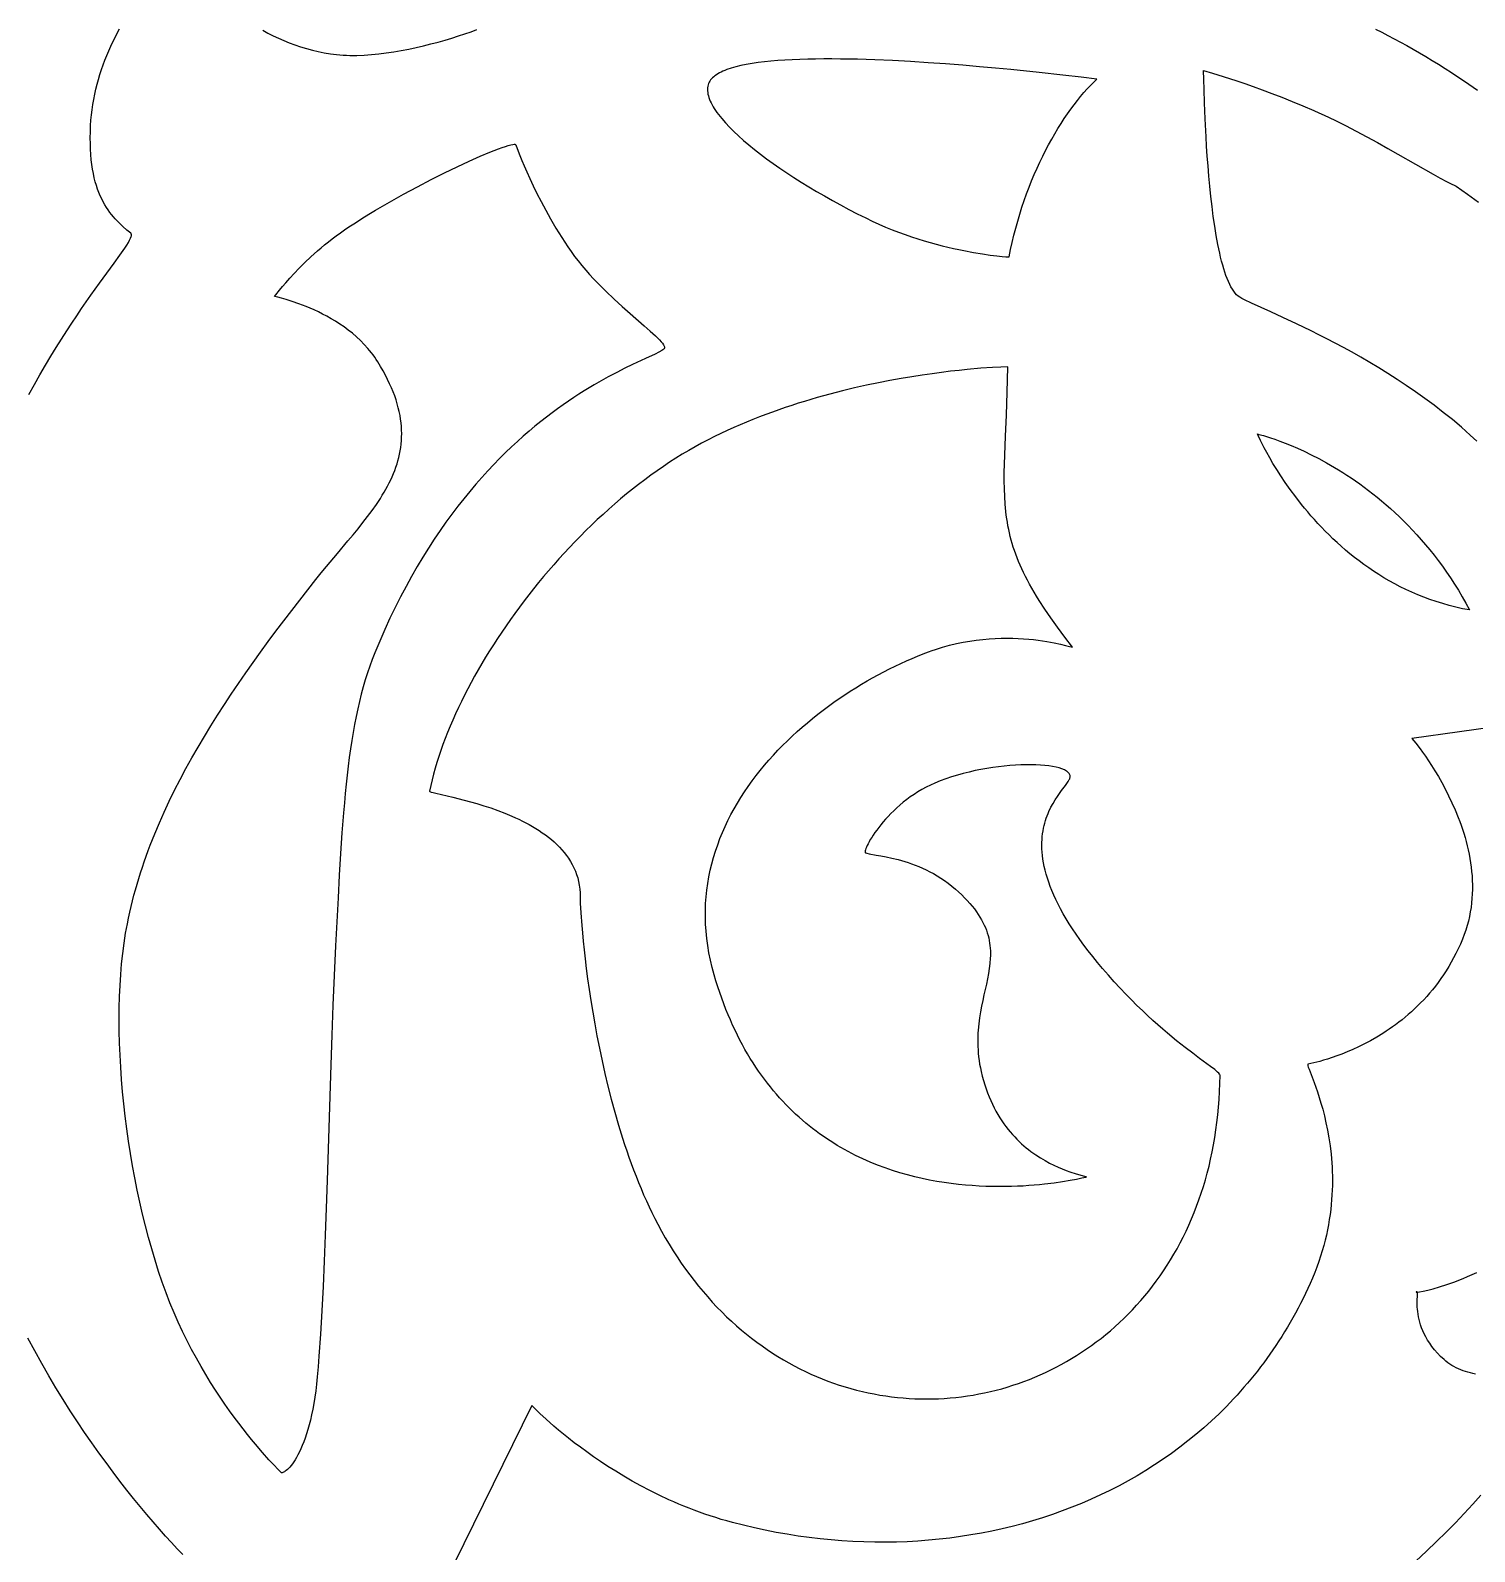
# Model space of a CAD drawing. Extents: x -332 to 348, y -263 to 352.
# Drawn here: x -92.25 to -47.76, y 56.02 to 102.88 of the extents above; entities that cross this region are included whole.
import ezdxf

# ---------------------------------------------------------------- set-up
doc = ezdxf.new("R2010")
doc.units = 0
doc.layers.add('LAYER_1', color=18, linetype='CONTINUOUS')
doc.layers.add('LAYER_2', color=174, linetype='CONTINUOUS')

msp = doc.modelspace()

# ---------------------------------------------------------------- linework, layer by layer
at = {"layer": 'LAYER_1'}
for points in [[(-50.808, 102.916), (-50.618, 102.823), (-50.427, 102.726), (-50.235, 102.627), (-50.042, 102.523), (-49.848, 102.417), (-49.653, 102.307), (-49.458, 102.194), (-49.261, 102.078), (-49.064, 101.959), (-48.867, 101.837), (-48.668, 101.712), (-48.47, 101.584), (-48.27, 101.453), (-48.07, 101.319), (-47.67, 101.044)], [(-47.69, 90.232), (-47.89, 90.415), (-48.027, 90.537), (-48.165, 90.657), (-48.444, 90.891), (-48.725, 91.116), (-49.008, 91.335), (-49.292, 91.545), (-49.577, 91.748), (-49.862, 91.944), (-50.145, 92.132), (-50.428, 92.313), (-50.708, 92.486), (-50.985, 92.653), (-51.259, 92.812), (-51.529, 92.965), (-51.794, 93.111), (-52.054, 93.25), (-52.308, 93.382), (-52.555, 93.508), (-52.794, 93.627), (-53.248, 93.846), (-53.664, 94.04), (-54.037, 94.21), (-54.633, 94.48), (-54.845, 94.581), (-54.927, 94.623), (-54.993, 94.661), (-55.042, 94.695), (-55.089, 94.737), (-55.135, 94.787), (-55.179, 94.844), (-55.222, 94.909), (-55.264, 94.98), (-55.304, 95.059), (-55.343, 95.144), (-55.381, 95.235), (-55.418, 95.332), (-55.453, 95.434), (-55.487, 95.542), (-55.52, 95.655), (-55.552, 95.773), (-55.582, 95.895), (-55.612, 96.021), (-55.667, 96.286), (-55.718, 96.564), (-55.766, 96.853), (-55.809, 97.152), (-55.848, 97.457), (-55.884, 97.767), (-55.916, 98.08), (-55.946, 98.393), (-55.972, 98.705), (-55.995, 99.012), (-56.015, 99.313), (-56.033, 99.605), (-56.061, 100.156), (-56.082, 100.646), (-56.095, 101.058), (-56.103, 101.374), (-56.108, 101.648), (-55.831, 101.566), (-55.509, 101.465), (-55.086, 101.326), (-54.842, 101.243), (-54.579, 101.151), (-54.299, 101.05), (-54.004, 100.94), (-53.696, 100.822), (-53.378, 100.695), (-53.05, 100.56), (-52.716, 100.418), (-52.556, 100.347), (-52.395, 100.273), (-52.068, 100.117), (-51.737, 99.951), (-51.404, 99.779), (-51.074, 99.602), (-50.748, 99.424), (-50.429, 99.246), (-50.12, 99.072), (-49.035, 98.455), (-48.816, 98.333), (-48.623, 98.229), (-48.458, 98.146), (-48.388, 98.113), (-48.325, 98.086), (-47.98, 97.837), (-47.642, 97.592)], [(-46.759, 81.481), (-49.687, 81.071), (-49.57, 80.927), (-49.44, 80.754), (-49.36, 80.645), (-49.273, 80.522), (-49.18, 80.384), (-49.082, 80.234), (-48.98, 80.071), (-48.875, 79.896), (-48.769, 79.71), (-48.663, 79.514), (-48.558, 79.307), (-48.455, 79.091), (-48.356, 78.867), (-48.261, 78.634), (-48.216, 78.515), (-48.173, 78.394), (-48.131, 78.271), (-48.091, 78.147), (-48.054, 78.021), (-48.019, 77.894), (-47.986, 77.766), (-47.956, 77.636), (-47.928, 77.505), (-47.904, 77.372), (-47.882, 77.239), (-47.864, 77.105), (-47.849, 76.969), (-47.838, 76.833), (-47.83, 76.697), (-47.826, 76.559), (-47.826, 76.421), (-47.83, 76.283), (-47.839, 76.144), (-47.851, 76.004), (-47.869, 75.865), (-47.891, 75.725), (-47.918, 75.585), (-47.951, 75.445), (-47.988, 75.306), (-48.031, 75.166), (-48.079, 75.026), (-48.133, 74.887), (-48.197, 74.737), (-48.263, 74.591), (-48.332, 74.449), (-48.404, 74.31), (-48.478, 74.175), (-48.554, 74.044), (-48.633, 73.916), (-48.714, 73.792), (-48.796, 73.671), (-48.881, 73.554), (-48.967, 73.441), (-49.055, 73.33), (-49.144, 73.223), (-49.235, 73.12), (-49.327, 73.019), (-49.42, 72.922), (-49.514, 72.828), (-49.609, 72.737), (-49.704, 72.649), (-49.801, 72.564), (-49.898, 72.481), (-49.995, 72.402), (-50.093, 72.326), (-50.191, 72.252), (-50.289, 72.181), (-50.386, 72.113), (-50.484, 72.048), (-50.581, 71.985), (-50.775, 71.866), (-50.966, 71.758), (-51.153, 71.658), (-51.336, 71.568), (-51.513, 71.487), (-51.685, 71.413), (-51.848, 71.348), (-52.004, 71.29), (-52.15, 71.238), (-52.286, 71.194), (-52.411, 71.156), (-52.524, 71.123), (-52.71, 71.075), (-52.896, 71.031), (-52.9, 71.027), (-52.901, 71.019), (-52.896, 70.989), (-52.882, 70.942), (-52.859, 70.879), (-52.704, 70.471), (-52.654, 70.332), (-52.601, 70.18), (-52.547, 70.014), (-52.493, 69.836), (-52.439, 69.645), (-52.387, 69.442), (-52.337, 69.228), (-52.29, 69.003), (-52.248, 68.767), (-52.212, 68.521), (-52.182, 68.266), (-52.169, 68.135), (-52.159, 68.001), (-52.151, 67.866), (-52.145, 67.728), (-52.141, 67.588), (-52.14, 67.447), (-52.141, 67.303), (-52.145, 67.157), (-52.152, 67.01), (-52.162, 66.861), (-52.175, 66.71), (-52.191, 66.557), (-52.211, 66.403), (-52.234, 66.247), (-52.261, 66.09), (-52.291, 65.931), (-52.325, 65.771), (-52.363, 65.609), (-52.406, 65.447), (-52.452, 65.283), (-52.503, 65.118), (-52.558, 64.952), (-52.618, 64.784), (-52.682, 64.616), (-52.752, 64.447), (-52.826, 64.277), (-52.897, 64.122), (-52.97, 63.968), (-53.044, 63.816), (-53.121, 63.665), (-53.198, 63.515), (-53.278, 63.368), (-53.359, 63.221), (-53.442, 63.076), (-53.526, 62.933), (-53.612, 62.791), (-53.699, 62.651), (-53.788, 62.512), (-53.878, 62.374), (-53.97, 62.238), (-54.064, 62.104), (-54.158, 61.971), (-54.255, 61.84), (-54.353, 61.71), (-54.452, 61.581), (-54.552, 61.454), (-54.654, 61.329), (-54.758, 61.205), (-54.863, 61.083), (-54.969, 60.962), (-55.076, 60.843), (-55.185, 60.725), (-55.407, 60.494), (-55.633, 60.269), (-55.865, 60.05), (-56.102, 59.837), (-56.343, 59.63), (-56.59, 59.43), (-56.84, 59.236), (-57.095, 59.047), (-57.355, 58.865), (-57.619, 58.689), (-57.886, 58.52), (-58.158, 58.356), (-58.434, 58.199), (-58.713, 58.048), (-58.996, 57.903), (-59.283, 57.764), (-59.573, 57.631), (-59.866, 57.505), (-60.163, 57.385), (-60.462, 57.272), (-60.764, 57.164), (-61.07, 57.063), (-61.377, 56.968), (-61.688, 56.88), (-62.001, 56.798), (-62.316, 56.722), (-62.634, 56.652), (-62.953, 56.589), (-63.275, 56.533), (-63.599, 56.482), (-63.924, 56.438), (-64.251, 56.401), (-64.579, 56.37), (-64.909, 56.345), (-65.241, 56.326), (-65.573, 56.315), (-65.907, 56.309), (-66.241, 56.31), (-66.576, 56.318), (-66.912, 56.332), (-67.249, 56.352), (-67.586, 56.379), (-67.923, 56.413), (-68.261, 56.453), (-68.599, 56.499), (-68.937, 56.552), (-69.275, 56.612), (-69.612, 56.678), (-69.949, 56.751), (-70.286, 56.83), (-70.622, 56.916), (-70.797, 56.964), (-70.969, 57.014), (-71.139, 57.066), (-71.308, 57.121), (-71.474, 57.177), (-71.638, 57.235), (-71.801, 57.295), (-71.961, 57.356), (-72.119, 57.42), (-72.275, 57.484), (-72.429, 57.55), (-72.58, 57.618), (-72.877, 57.756), (-73.164, 57.899), (-73.443, 58.044), (-73.712, 58.192), (-73.971, 58.342), (-74.22, 58.493), (-74.459, 58.644), (-74.688, 58.795), (-74.906, 58.944), (-75.114, 59.091), (-75.31, 59.235), (-75.496, 59.375), (-75.67, 59.511), (-75.833, 59.642), (-75.983, 59.766), (-76.122, 59.884), (-76.363, 60.097), (-76.553, 60.272), (-76.691, 60.406), (-76.803, 60.52), (-79.498, 55.046)], [(-47.729, 61.489), (-47.809, 61.506), (-47.887, 61.524), (-47.964, 61.545), (-48.039, 61.568), (-48.114, 61.593), (-48.186, 61.621), (-48.257, 61.651), (-48.327, 61.683), (-48.394, 61.718), (-48.46, 61.756), (-48.523, 61.797), (-48.585, 61.84), (-48.644, 61.886), (-48.7, 61.935), (-48.807, 62.035), (-48.903, 62.136), (-48.991, 62.237), (-49.071, 62.336), (-49.142, 62.436), (-49.205, 62.534), (-49.262, 62.631), (-49.311, 62.726), (-49.354, 62.82), (-49.391, 62.912), (-49.423, 63.002), (-49.449, 63.09), (-49.471, 63.175), (-49.489, 63.257), (-49.502, 63.337), (-49.512, 63.413), (-49.52, 63.486), (-49.524, 63.555), (-49.527, 63.682), (-49.525, 63.791), (-49.521, 63.882), (-49.518, 63.952), (-49.521, 63.999), (-49.525, 64.014), (-49.531, 64.023), (-49.541, 64.025), (-49.554, 64.02), (-49.562, 64.014), (-49.562, 64.012), (-49.559, 64.01), (-49.546, 64.009), (-49.524, 64.01), (-49.451, 64.02), (-49.343, 64.041), (-49.203, 64.073), (-49.033, 64.118), (-48.836, 64.176), (-48.615, 64.247), (-48.372, 64.334), (-48.243, 64.382), (-48.11, 64.435), (-47.973, 64.491), (-47.832, 64.552), (-47.687, 64.616)], [(-49.569, 55.73), (-49.245, 56.03), (-48.934, 56.327), (-48.636, 56.621), (-48.351, 56.911), (-48.078, 57.197), (-47.817, 57.479), (-47.569, 57.757)]]:
    msp.add_lwpolyline(points, dxfattribs=at)
for points in [[(-59.395, 101.378), (-59.883, 101.439), (-60.445, 101.505), (-61.176, 101.585), (-62.044, 101.674), (-62.518, 101.719), (-63.015, 101.764), (-63.53, 101.807), (-64.059, 101.848), (-64.597, 101.886), (-65.142, 101.92), (-65.688, 101.95), (-66.232, 101.974), (-66.77, 101.991), (-67.298, 102.001), (-67.557, 102.003), (-67.811, 102.003), (-68.061, 102.001), (-68.306, 101.996), (-68.545, 101.989), (-68.779, 101.979), (-69.005, 101.967), (-69.225, 101.952), (-69.437, 101.934), (-69.64, 101.913), (-69.836, 101.889), (-70.021, 101.862), (-70.198, 101.831), (-70.364, 101.797), (-70.52, 101.76), (-70.664, 101.719), (-70.797, 101.674), (-70.859, 101.65), (-70.917, 101.626), (-70.973, 101.6), (-71.025, 101.573), (-71.074, 101.545), (-71.12, 101.517), (-71.162, 101.487), (-71.201, 101.456), (-71.236, 101.424), (-71.268, 101.391), (-71.296, 101.357), (-71.32, 101.322), (-71.341, 101.286), (-71.357, 101.248), (-71.372, 101.205), (-71.382, 101.16), (-71.389, 101.114), (-71.392, 101.067), (-71.391, 101.018), (-71.386, 100.969), (-71.377, 100.918), (-71.365, 100.866), (-71.349, 100.812), (-71.33, 100.758), (-71.307, 100.703), (-71.281, 100.647), (-71.252, 100.589), (-71.219, 100.531), (-71.183, 100.472), (-71.143, 100.412), (-71.101, 100.351), (-71.055, 100.289), (-70.955, 100.163), (-70.842, 100.035), (-70.719, 99.903), (-70.584, 99.769), (-70.439, 99.633), (-70.284, 99.495), (-70.119, 99.356), (-69.945, 99.215), (-69.763, 99.073), (-69.572, 98.93), (-69.372, 98.786), (-69.166, 98.642), (-68.952, 98.498), (-68.732, 98.353), (-68.505, 98.21), (-68.273, 98.067), (-68.035, 97.924), (-67.792, 97.783), (-67.545, 97.643), (-67.294, 97.505), (-67.039, 97.369), (-66.78, 97.235), (-66.519, 97.103), (-66.315, 97.004), (-66.111, 96.911), (-65.907, 96.823), (-65.704, 96.74), (-65.503, 96.663), (-65.303, 96.59), (-65.105, 96.522), (-64.91, 96.458), (-64.718, 96.399), (-64.529, 96.344), (-64.344, 96.294), (-64.163, 96.247), (-63.987, 96.204), (-63.817, 96.165), (-63.651, 96.129), (-63.492, 96.097), (-63.192, 96.041), (-62.922, 95.997), (-62.684, 95.963), (-62.481, 95.938), (-62.318, 95.921), (-62.197, 95.91), (-62.096, 95.903), (-62.052, 96.128), (-62.004, 96.352), (-61.952, 96.573), (-61.896, 96.792), (-61.836, 97.009), (-61.772, 97.223), (-61.705, 97.434), (-61.635, 97.643), (-61.562, 97.848), (-61.485, 98.05), (-61.406, 98.249), (-61.324, 98.444), (-61.24, 98.636), (-61.154, 98.823), (-61.065, 99.007), (-60.974, 99.187), (-60.882, 99.362), (-60.788, 99.533), (-60.692, 99.7), (-60.596, 99.862), (-60.498, 100.018), (-60.399, 100.17), (-60.299, 100.317), (-60.199, 100.458), (-60.098, 100.594), (-59.997, 100.724), (-59.896, 100.848), (-59.795, 100.967), (-59.695, 101.079), (-59.594, 101.185), (-59.494, 101.285)], [(-84.731, 94.683), (-84.692, 94.736), (-84.576, 94.884), (-84.49, 94.988), (-84.387, 95.11), (-84.265, 95.247), (-84.127, 95.397), (-83.971, 95.558), (-83.799, 95.729), (-83.611, 95.907), (-83.407, 96.089), (-83.299, 96.182), (-83.188, 96.274), (-83.072, 96.368), (-82.953, 96.461), (-82.831, 96.553), (-82.704, 96.645), (-82.574, 96.737), (-82.441, 96.827), (-82.241, 96.957), (-82.037, 97.087), (-81.829, 97.216), (-81.618, 97.344), (-81.404, 97.47), (-81.189, 97.594), (-80.974, 97.716), (-80.758, 97.836), (-80.328, 98.068), (-79.905, 98.288), (-79.496, 98.494), (-79.105, 98.683), (-78.738, 98.854), (-78.4, 99.004), (-78.097, 99.131), (-77.961, 99.186), (-77.835, 99.234), (-77.72, 99.276), (-77.618, 99.31), (-77.529, 99.338), (-77.453, 99.358), (-77.392, 99.37), (-77.345, 99.374), (-77.328, 99.374), (-77.315, 99.371), (-77.305, 99.365), (-77.3, 99.358), (-77.258, 99.244), (-77.172, 99.025), (-77.113, 98.879), (-77.043, 98.712), (-76.961, 98.525), (-76.868, 98.319), (-76.763, 98.097), (-76.647, 97.86), (-76.518, 97.609), (-76.378, 97.347), (-76.225, 97.074), (-76.061, 96.793), (-75.884, 96.505), (-75.79, 96.36), (-75.694, 96.213), (-75.593, 96.066), (-75.488, 95.921), (-75.377, 95.779), (-75.263, 95.638), (-75.145, 95.5), (-75.024, 95.364), (-74.901, 95.231), (-74.776, 95.1), (-74.65, 94.972), (-74.523, 94.847), (-74.269, 94.606), (-74.02, 94.379), (-73.78, 94.166), (-73.344, 93.786), (-73.157, 93.621), (-72.997, 93.475), (-72.928, 93.409), (-72.868, 93.348), (-72.817, 93.292), (-72.776, 93.242), (-72.744, 93.197), (-72.723, 93.157), (-72.717, 93.139), (-72.714, 93.123), (-72.713, 93.108), (-72.716, 93.094), (-72.726, 93.077), (-72.743, 93.058), (-72.768, 93.038), (-72.8, 93.016), (-72.887, 92.967), (-73.001, 92.911), (-73.307, 92.77), (-73.707, 92.586), (-73.938, 92.474), (-74.188, 92.348), (-74.456, 92.206), (-74.741, 92.048), (-74.889, 91.963), (-75.04, 91.872), (-75.195, 91.777), (-75.353, 91.678), (-75.514, 91.573), (-75.677, 91.463), (-75.844, 91.348), (-76.012, 91.228), (-76.183, 91.102), (-76.357, 90.97), (-76.532, 90.833), (-76.709, 90.689), (-76.887, 90.54), (-77.067, 90.384), (-77.248, 90.222), (-77.43, 90.054), (-77.613, 89.879), (-77.796, 89.697), (-77.98, 89.508), (-78.165, 89.312), (-78.349, 89.109), (-78.534, 88.899), (-78.718, 88.681), (-78.902, 88.455), (-79.085, 88.222), (-79.268, 87.981), (-79.449, 87.732), (-79.63, 87.475), (-79.809, 87.21), (-79.987, 86.936), (-80.163, 86.654), (-80.337, 86.362), (-80.509, 86.062), (-80.679, 85.754), (-80.847, 85.436), (-81.012, 85.108), (-81.175, 84.772), (-81.334, 84.425), (-81.491, 84.07), (-81.644, 83.704), (-81.723, 83.504), (-81.798, 83.3), (-81.868, 83.091), (-81.935, 82.878), (-81.999, 82.661), (-82.059, 82.439), (-82.115, 82.212), (-82.168, 81.981), (-82.218, 81.744), (-82.265, 81.503), (-82.31, 81.256), (-82.352, 81.004), (-82.391, 80.746), (-82.428, 80.483), (-82.462, 80.215), (-82.495, 79.94), (-82.525, 79.66), (-82.554, 79.374), (-82.581, 79.082), (-82.607, 78.783), (-82.654, 78.167), (-82.697, 77.525), (-82.737, 76.856), (-82.775, 76.159), (-82.85, 74.677), (-82.892, 73.765), (-82.931, 72.849), (-82.965, 71.933), (-82.997, 71.02), (-83.11, 67.455), (-83.139, 66.602), (-83.168, 65.77), (-83.2, 64.963), (-83.235, 64.183), (-83.273, 63.433), (-83.315, 62.718), (-83.362, 62.039), (-83.388, 61.714), (-83.415, 61.4), (-83.437, 61.181), (-83.462, 60.972), (-83.49, 60.773), (-83.521, 60.584), (-83.554, 60.404), (-83.589, 60.234), (-83.626, 60.073), (-83.665, 59.921), (-83.705, 59.777), (-83.747, 59.643), (-83.79, 59.517), (-83.833, 59.398), (-83.877, 59.288), (-83.922, 59.186), (-83.966, 59.092), (-84.011, 59.004), (-84.055, 58.924), (-84.099, 58.851), (-84.142, 58.785), (-84.183, 58.726), (-84.224, 58.673), (-84.263, 58.626), (-84.301, 58.585), (-84.336, 58.55), (-84.37, 58.52), (-84.401, 58.496), (-84.429, 58.478), (-84.455, 58.464), (-84.478, 58.455), (-84.497, 58.451), (-84.513, 58.451), (-84.525, 58.456), (-84.627, 58.557), (-84.746, 58.681), (-84.905, 58.852), (-85.098, 59.068), (-85.321, 59.328), (-85.442, 59.474), (-85.568, 59.63), (-85.699, 59.797), (-85.834, 59.973), (-85.973, 60.16), (-86.115, 60.355), (-86.259, 60.56), (-86.405, 60.775), (-86.553, 60.998), (-86.7, 61.23), (-86.848, 61.471), (-86.995, 61.72), (-87.141, 61.977), (-87.285, 62.243), (-87.426, 62.516), (-87.564, 62.797), (-87.698, 63.085), (-87.828, 63.38), (-87.953, 63.683), (-88.072, 63.992), (-88.189, 64.319), (-88.302, 64.653), (-88.411, 64.994), (-88.515, 65.342), (-88.614, 65.695), (-88.709, 66.054), (-88.798, 66.418), (-88.883, 66.786), (-88.963, 67.157), (-89.037, 67.532), (-89.107, 67.908), (-89.171, 68.287), (-89.231, 68.667), (-89.284, 69.048), (-89.333, 69.429), (-89.376, 69.809), (-89.413, 70.188), (-89.445, 70.566), (-89.472, 70.942), (-89.492, 71.315), (-89.507, 71.684), (-89.516, 72.05), (-89.519, 72.411), (-89.516, 72.767), (-89.506, 73.117), (-89.491, 73.461), (-89.47, 73.798), (-89.442, 74.128), (-89.408, 74.45), (-89.367, 74.764), (-89.32, 75.068), (-89.294, 75.217), (-89.266, 75.363), (-89.23, 75.538), (-89.192, 75.714), (-89.152, 75.889), (-89.109, 76.063), (-89.064, 76.237), (-89.016, 76.411), (-88.966, 76.585), (-88.915, 76.758), (-88.861, 76.93), (-88.804, 77.102), (-88.746, 77.274), (-88.686, 77.446), (-88.623, 77.617), (-88.559, 77.787), (-88.424, 78.128), (-88.281, 78.467), (-88.131, 78.804), (-87.974, 79.141), (-87.81, 79.476), (-87.639, 79.81), (-87.462, 80.142), (-87.279, 80.474), (-87.089, 80.804), (-86.894, 81.133), (-86.694, 81.461), (-86.488, 81.788), (-86.278, 82.114), (-86.063, 82.439), (-85.843, 82.764), (-85.619, 83.087), (-85.392, 83.409), (-85.16, 83.731), (-84.925, 84.052), (-84.687, 84.372), (-84.446, 84.692), (-84.203, 85.01), (-83.957, 85.328), (-83.459, 85.963), (-83.293, 86.169), (-83.127, 86.372), (-82.796, 86.768), (-82.471, 87.153), (-82.313, 87.343), (-82.158, 87.531), (-82.009, 87.718), (-81.864, 87.905), (-81.726, 88.092), (-81.595, 88.279), (-81.471, 88.466), (-81.412, 88.56), (-81.355, 88.655), (-81.301, 88.749), (-81.249, 88.845), (-81.199, 88.94), (-81.152, 89.036), (-81.108, 89.133), (-81.066, 89.23), (-81.027, 89.328), (-80.991, 89.426), (-80.958, 89.526), (-80.929, 89.626), (-80.902, 89.727), (-80.879, 89.828), (-80.859, 89.931), (-80.842, 90.035), (-80.829, 90.14), (-80.82, 90.246), (-80.815, 90.353), (-80.813, 90.461), (-80.816, 90.57), (-80.822, 90.681), (-80.832, 90.793), (-80.847, 90.907), (-80.866, 91.022), (-80.89, 91.138), (-80.918, 91.256), (-80.95, 91.376), (-80.988, 91.497), (-81.03, 91.62), (-81.077, 91.744), (-81.129, 91.871), (-81.185, 91.999), (-81.248, 92.129), (-81.315, 92.261), (-81.388, 92.395), (-81.466, 92.531), (-81.55, 92.669), (-81.597, 92.742), (-81.645, 92.814), (-81.695, 92.884), (-81.747, 92.952), (-81.801, 93.019), (-81.855, 93.084), (-81.968, 93.21), (-82.086, 93.329), (-82.208, 93.442), (-82.333, 93.55), (-82.461, 93.651), (-82.591, 93.747), (-82.723, 93.837), (-82.855, 93.922), (-82.988, 94.001), (-83.12, 94.076), (-83.252, 94.145), (-83.381, 94.21), (-83.509, 94.269), (-83.633, 94.324), (-83.755, 94.375), (-83.871, 94.421), (-83.984, 94.463), (-84.191, 94.535), (-84.372, 94.591), (-84.522, 94.633), (-84.635, 94.661)], [(-62.139, 92.521), (-62.356, 92.512), (-62.616, 92.498), (-62.966, 92.473), (-63.397, 92.434), (-63.641, 92.409), (-63.902, 92.38), (-64.179, 92.346), (-64.471, 92.307), (-64.778, 92.263), (-65.098, 92.213), (-65.43, 92.158), (-65.773, 92.095), (-66.127, 92.027), (-66.489, 91.951), (-66.86, 91.868), (-67.237, 91.777), (-67.621, 91.678), (-68.009, 91.571), (-68.402, 91.455), (-68.599, 91.394), (-68.797, 91.331), (-68.996, 91.265), (-69.195, 91.197), (-69.394, 91.126), (-69.593, 91.053), (-69.792, 90.977), (-69.991, 90.899), (-70.19, 90.818), (-70.388, 90.735), (-70.586, 90.649), (-70.783, 90.56), (-70.979, 90.469), (-71.175, 90.374), (-71.375, 90.273), (-71.575, 90.168), (-71.774, 90.058), (-71.972, 89.945), (-72.169, 89.827), (-72.365, 89.705), (-72.56, 89.579), (-72.753, 89.45), (-72.945, 89.317), (-73.137, 89.18), (-73.326, 89.04), (-73.514, 88.897), (-73.701, 88.751), (-73.887, 88.601), (-74.07, 88.448), (-74.252, 88.293), (-74.433, 88.135), (-74.611, 87.974), (-74.788, 87.81), (-74.963, 87.644), (-75.136, 87.475), (-75.307, 87.305), (-75.477, 87.132), (-75.644, 86.957), (-75.808, 86.78), (-75.971, 86.601), (-76.131, 86.42), (-76.289, 86.238), (-76.445, 86.054), (-76.598, 85.869), (-76.749, 85.682), (-76.897, 85.494), (-77.043, 85.305), (-77.186, 85.115), (-77.326, 84.924), (-77.464, 84.732), (-77.598, 84.54), (-77.73, 84.347), (-77.859, 84.153), (-77.985, 83.959), (-78.108, 83.765), (-78.227, 83.57), (-78.344, 83.375), (-78.457, 83.181), (-78.567, 82.986), (-78.674, 82.792), (-78.777, 82.598), (-78.877, 82.404), (-78.973, 82.211), (-79.066, 82.019), (-79.155, 81.827), (-79.24, 81.636), (-79.322, 81.446), (-79.4, 81.258), (-79.474, 81.07), (-79.544, 80.884), (-79.61, 80.698), (-79.673, 80.515), (-79.731, 80.333), (-79.785, 80.152), (-79.834, 79.974), (-79.88, 79.797), (-79.921, 79.622), (-79.958, 79.45), (-79.956, 79.443), (-79.947, 79.436), (-79.91, 79.42), (-79.849, 79.401), (-79.765, 79.38), (-79.24, 79.258), (-78.888, 79.17), (-78.695, 79.119), (-78.494, 79.061), (-78.286, 78.998), (-78.072, 78.928), (-77.855, 78.852), (-77.637, 78.768), (-77.418, 78.678), (-77.309, 78.629), (-77.201, 78.579), (-77.094, 78.526), (-76.988, 78.472), (-76.883, 78.415), (-76.78, 78.357), (-76.678, 78.296), (-76.578, 78.233), (-76.481, 78.167), (-76.386, 78.099), (-76.293, 78.029), (-76.203, 77.956), (-76.117, 77.881), (-76.033, 77.804), (-75.953, 77.724), (-75.877, 77.641), (-75.805, 77.555), (-75.736, 77.467), (-75.672, 77.377), (-75.613, 77.283), (-75.558, 77.187), (-75.508, 77.087), (-75.464, 76.985), (-75.425, 76.88), (-75.391, 76.772), (-75.364, 76.661), (-75.342, 76.547), (-75.327, 76.429), (-75.318, 76.309), (-75.316, 76.185), (-75.315, 76.103), (-75.312, 75.993), (-75.297, 75.696), (-75.268, 75.305), (-75.248, 75.077), (-75.224, 74.829), (-75.196, 74.563), (-75.164, 74.279), (-75.127, 73.979), (-75.085, 73.663), (-75.038, 73.334), (-74.986, 72.993), (-74.929, 72.64), (-74.866, 72.277), (-74.797, 71.905), (-74.722, 71.526), (-74.641, 71.14), (-74.553, 70.749), (-74.459, 70.354), (-74.358, 69.957), (-74.25, 69.558), (-74.134, 69.159), (-74.011, 68.761), (-73.947, 68.562), (-73.88, 68.365), (-73.812, 68.168), (-73.742, 67.972), (-73.669, 67.778), (-73.595, 67.585), (-73.519, 67.393), (-73.44, 67.203), (-73.359, 67.015), (-73.276, 66.828), (-73.191, 66.644), (-73.104, 66.462), (-73.015, 66.283), (-72.923, 66.106), (-72.809, 65.895), (-72.692, 65.689), (-72.573, 65.487), (-72.451, 65.289), (-72.326, 65.096), (-72.199, 64.907), (-72.07, 64.723), (-71.938, 64.543), (-71.803, 64.367), (-71.667, 64.195), (-71.528, 64.028), (-71.387, 63.865), (-71.244, 63.707), (-71.1, 63.553), (-70.953, 63.403), (-70.804, 63.257), (-70.653, 63.115), (-70.5, 62.978), (-70.346, 62.845), (-70.19, 62.716), (-70.032, 62.591), (-69.873, 62.47), (-69.712, 62.354), (-69.55, 62.241), (-69.386, 62.133), (-69.221, 62.029), (-69.055, 61.929), (-68.887, 61.833), (-68.718, 61.741), (-68.548, 61.653), (-68.377, 61.57), (-68.205, 61.49), (-68.032, 61.414), (-67.858, 61.342), (-67.684, 61.275), (-67.508, 61.211), (-67.332, 61.151), (-67.155, 61.096), (-66.977, 61.044), (-66.799, 60.996), (-66.621, 60.952), (-66.442, 60.912), (-66.262, 60.876), (-66.082, 60.843), (-65.902, 60.815), (-65.722, 60.79), (-65.541, 60.77), (-65.361, 60.753), (-65.18, 60.74), (-65, 60.73), (-64.819, 60.725), (-64.639, 60.723), (-64.458, 60.725), (-64.278, 60.731), (-64.099, 60.741), (-63.919, 60.754), (-63.74, 60.771), (-63.562, 60.792), (-63.384, 60.816), (-63.206, 60.844), (-63.029, 60.876), (-62.853, 60.911), (-62.678, 60.95), (-62.503, 60.993), (-62.329, 61.039), (-62.157, 61.089), (-61.985, 61.143), (-61.814, 61.2), (-61.644, 61.261), (-61.476, 61.325), (-61.308, 61.392), (-61.142, 61.464), (-60.977, 61.538), (-60.814, 61.617), (-60.652, 61.698), (-60.491, 61.784), (-60.332, 61.872), (-60.175, 61.965), (-60.019, 62.06), (-59.865, 62.159), (-59.713, 62.262), (-59.563, 62.367), (-59.414, 62.477), (-59.267, 62.589), (-59.123, 62.705), (-58.98, 62.824), (-58.84, 62.947), (-58.702, 63.073), (-58.566, 63.202), (-58.432, 63.335), (-58.3, 63.47), (-58.171, 63.61), (-58.045, 63.752), (-57.921, 63.898), (-57.799, 64.046), (-57.68, 64.198), (-57.564, 64.354), (-57.45, 64.512), (-57.34, 64.674), (-57.232, 64.839), (-57.127, 65.007), (-57.025, 65.178), (-56.926, 65.352), (-56.83, 65.529), (-56.737, 65.71), (-56.648, 65.893), (-56.562, 66.08), (-56.479, 66.27), (-56.399, 66.462), (-56.323, 66.658), (-56.25, 66.857), (-56.181, 67.059), (-56.115, 67.264), (-56.053, 67.472), (-55.995, 67.682), (-55.94, 67.896), (-55.89, 68.113), (-55.843, 68.333), (-55.8, 68.555), (-55.761, 68.781), (-55.726, 69.009), (-55.695, 69.241), (-55.669, 69.475), (-55.646, 69.712), (-55.628, 69.952), (-55.614, 70.195), (-55.605, 70.44), (-55.6, 70.689), (-55.601, 70.698), (-55.605, 70.709), (-55.619, 70.732), (-55.643, 70.76), (-55.675, 70.792), (-55.717, 70.828), (-55.766, 70.868), (-55.891, 70.963), (-56.231, 71.213), (-56.442, 71.37), (-56.678, 71.551), (-56.938, 71.756), (-57.218, 71.987), (-57.365, 72.113), (-57.516, 72.245), (-57.672, 72.385), (-57.832, 72.532), (-57.995, 72.686), (-58.162, 72.848), (-58.332, 73.017), (-58.505, 73.195), (-58.68, 73.38), (-58.858, 73.573), (-59.038, 73.775), (-59.22, 73.986), (-59.376, 74.171), (-59.523, 74.352), (-59.662, 74.53), (-59.794, 74.704), (-59.918, 74.874), (-60.034, 75.04), (-60.144, 75.203), (-60.246, 75.362), (-60.342, 75.518), (-60.43, 75.671), (-60.513, 75.819), (-60.589, 75.965), (-60.659, 76.107), (-60.723, 76.246), (-60.781, 76.381), (-60.833, 76.513), (-60.88, 76.643), (-60.922, 76.768), (-60.959, 76.891), (-60.991, 77.011), (-61.018, 77.128), (-61.041, 77.241), (-61.059, 77.352), (-61.073, 77.46), (-61.083, 77.565), (-61.089, 77.667), (-61.092, 77.766), (-61.091, 77.863), (-61.086, 77.957), (-61.079, 78.048), (-61.068, 78.136), (-61.055, 78.222), (-61.04, 78.306), (-61.021, 78.387), (-61.001, 78.465), (-60.978, 78.541), (-60.954, 78.615), (-60.928, 78.686), (-60.9, 78.755), (-60.871, 78.822), (-60.81, 78.949), (-60.745, 79.067), (-60.678, 79.177), (-60.611, 79.279), (-60.545, 79.374), (-60.481, 79.462), (-60.366, 79.616), (-60.317, 79.684), (-60.276, 79.746), (-60.245, 79.802), (-60.234, 79.828), (-60.225, 79.853), (-60.22, 79.878), (-60.218, 79.901), (-60.22, 79.925), (-60.226, 79.947), (-60.236, 79.969), (-60.249, 79.99), (-60.266, 80.011), (-60.286, 80.03), (-60.309, 80.049), (-60.336, 80.067), (-60.365, 80.085), (-60.398, 80.101), (-60.473, 80.132), (-60.559, 80.16), (-60.655, 80.184), (-60.762, 80.205), (-60.879, 80.223), (-61.004, 80.237), (-61.137, 80.248), (-61.278, 80.255), (-61.426, 80.259), (-61.581, 80.259), (-61.741, 80.254), (-61.906, 80.247), (-62.075, 80.235), (-62.248, 80.219), (-62.425, 80.199), (-62.603, 80.175), (-62.784, 80.147), (-62.966, 80.114), (-63.149, 80.078), (-63.331, 80.036), (-63.513, 79.991), (-63.694, 79.94), (-63.872, 79.886), (-64.048, 79.826), (-64.221, 79.762), (-64.39, 79.693), (-64.526, 79.632), (-64.658, 79.566), (-64.786, 79.496), (-64.91, 79.423), (-65.029, 79.346), (-65.144, 79.267), (-65.255, 79.186), (-65.361, 79.102), (-65.463, 79.017), (-65.561, 78.931), (-65.654, 78.844), (-65.743, 78.757), (-65.827, 78.669), (-65.906, 78.583), (-65.982, 78.497), (-66.052, 78.412), (-66.118, 78.329), (-66.179, 78.248), (-66.235, 78.169), (-66.287, 78.093), (-66.334, 78.021), (-66.376, 77.952), (-66.414, 77.887), (-66.446, 77.827), (-66.474, 77.771), (-66.496, 77.721), (-66.514, 77.676), (-66.527, 77.637), (-66.535, 77.605), (-66.537, 77.58), (-66.535, 77.561), (-66.532, 77.555), (-66.527, 77.551), (-66.509, 77.542), (-66.484, 77.533), (-66.413, 77.516), (-66.194, 77.477), (-66.052, 77.453), (-65.89, 77.422), (-65.713, 77.383), (-65.521, 77.336), (-65.42, 77.308), (-65.317, 77.278), (-65.211, 77.244), (-65.103, 77.207), (-64.994, 77.167), (-64.883, 77.123), (-64.771, 77.074), (-64.658, 77.022), (-64.544, 76.966), (-64.43, 76.905), (-64.316, 76.839), (-64.202, 76.768), (-64.089, 76.692), (-63.977, 76.611), (-63.866, 76.524), (-63.756, 76.432), (-63.655, 76.341), (-63.56, 76.251), (-63.471, 76.162), (-63.387, 76.074), (-63.309, 75.988), (-63.236, 75.902), (-63.169, 75.816), (-63.107, 75.732), (-63.049, 75.649), (-62.997, 75.566), (-62.949, 75.484), (-62.905, 75.402), (-62.866, 75.321), (-62.831, 75.241), (-62.8, 75.161), (-62.773, 75.081), (-62.749, 75.002), (-62.729, 74.923), (-62.713, 74.844), (-62.7, 74.766), (-62.689, 74.687), (-62.682, 74.609), (-62.678, 74.531), (-62.676, 74.453), (-62.676, 74.375), (-62.679, 74.297), (-62.691, 74.141), (-62.71, 73.983), (-62.736, 73.825), (-62.766, 73.665), (-62.8, 73.502), (-62.874, 73.171), (-62.911, 73), (-62.947, 72.826), (-62.98, 72.648), (-63.01, 72.466), (-63.035, 72.279), (-63.053, 72.087), (-63.059, 71.989), (-63.064, 71.89), (-63.066, 71.789), (-63.066, 71.687), (-63.063, 71.583), (-63.058, 71.477), (-63.049, 71.37), (-63.038, 71.261), (-63.024, 71.15), (-63.007, 71.038), (-62.986, 70.924), (-62.961, 70.808), (-62.927, 70.668), (-62.891, 70.532), (-62.851, 70.4), (-62.809, 70.272), (-62.764, 70.148), (-62.717, 70.028), (-62.667, 69.912), (-62.615, 69.8), (-62.561, 69.691), (-62.505, 69.586), (-62.447, 69.484), (-62.387, 69.386), (-62.325, 69.292), (-62.262, 69.201), (-62.198, 69.113), (-62.132, 69.028), (-62.065, 68.947), (-61.996, 68.869), (-61.927, 68.794), (-61.857, 68.721), (-61.787, 68.652), (-61.715, 68.586), (-61.643, 68.522), (-61.571, 68.461), (-61.499, 68.403), (-61.426, 68.348), (-61.281, 68.244), (-61.136, 68.15), (-60.994, 68.066), (-60.854, 67.99), (-60.718, 67.922), (-60.587, 67.862), (-60.461, 67.809), (-60.342, 67.763), (-60.23, 67.723), (-60.033, 67.66), (-59.772, 67.584), (-59.739, 67.572), (-59.722, 67.563), (-59.719, 67.559), (-59.721, 67.556), (-59.737, 67.549), (-59.861, 67.52), (-60.022, 67.486), (-60.22, 67.448), (-60.451, 67.41), (-60.714, 67.372), (-61.006, 67.337), (-61.162, 67.321), (-61.324, 67.306), (-61.492, 67.293), (-61.666, 67.282), (-61.846, 67.274), (-62.031, 67.267), (-62.221, 67.264), (-62.415, 67.263), (-62.614, 67.265), (-62.817, 67.271), (-63.024, 67.28), (-63.234, 67.293), (-63.447, 67.31), (-63.663, 67.332), (-63.882, 67.358), (-64.103, 67.389), (-64.327, 67.425), (-64.552, 67.466), (-64.778, 67.513), (-65.006, 67.566), (-65.234, 67.625), (-65.464, 67.69), (-65.693, 67.762), (-65.923, 67.84), (-66.152, 67.926), (-66.38, 68.019), (-66.608, 68.119), (-66.835, 68.227), (-67.06, 68.343), (-67.172, 68.404), (-67.284, 68.468), (-67.395, 68.533), (-67.505, 68.6), (-67.615, 68.67), (-67.725, 68.742), (-67.833, 68.816), (-67.942, 68.893), (-68.049, 68.972), (-68.155, 69.053), (-68.261, 69.136), (-68.366, 69.222), (-68.47, 69.31), (-68.573, 69.401), (-68.676, 69.494), (-68.777, 69.59), (-68.877, 69.688), (-68.976, 69.789), (-69.075, 69.893), (-69.172, 69.999), (-69.268, 70.108), (-69.362, 70.219), (-69.456, 70.334), (-69.548, 70.451), (-69.639, 70.571), (-69.729, 70.693), (-69.817, 70.819), (-69.904, 70.947), (-69.989, 71.079), (-70.073, 71.213), (-70.156, 71.35), (-70.237, 71.491), (-70.316, 71.634), (-70.394, 71.78), (-70.47, 71.93), (-70.544, 72.083), (-70.617, 72.238), (-70.688, 72.397), (-70.757, 72.56), (-70.824, 72.725), (-70.889, 72.894), (-70.953, 73.066), (-71.014, 73.241), (-71.074, 73.42), (-71.132, 73.602), (-71.187, 73.788), (-71.249, 74.016), (-71.303, 74.242), (-71.348, 74.466), (-71.386, 74.688), (-71.415, 74.909), (-71.437, 75.128), (-71.451, 75.345), (-71.457, 75.56), (-71.457, 75.773), (-71.449, 75.984), (-71.434, 76.194), (-71.412, 76.401), (-71.383, 76.606), (-71.348, 76.809), (-71.307, 77.011), (-71.259, 77.21), (-71.205, 77.407), (-71.145, 77.602), (-71.079, 77.794), (-71.008, 77.985), (-70.931, 78.173), (-70.849, 78.359), (-70.762, 78.542), (-70.669, 78.724), (-70.572, 78.903), (-70.47, 79.079), (-70.363, 79.253), (-70.252, 79.425), (-70.137, 79.594), (-70.017, 79.761), (-69.894, 79.925), (-69.766, 80.087), (-69.635, 80.246), (-69.501, 80.402), (-69.363, 80.556), (-69.222, 80.707), (-69.077, 80.855), (-68.93, 81.001), (-68.78, 81.144), (-68.628, 81.284), (-68.473, 81.422), (-68.316, 81.556), (-68.156, 81.688), (-67.995, 81.816), (-67.832, 81.942), (-67.667, 82.065), (-67.5, 82.185), (-67.332, 82.302), (-67.163, 82.415), (-66.993, 82.526), (-66.821, 82.634), (-66.649, 82.738), (-66.477, 82.84), (-66.304, 82.938), (-66.13, 83.033), (-65.956, 83.124), (-65.783, 83.213), (-65.609, 83.298), (-65.436, 83.38), (-65.263, 83.458), (-65.091, 83.533), (-64.919, 83.605), (-64.749, 83.673), (-64.579, 83.738), (-64.471, 83.777), (-64.363, 83.814), (-64.149, 83.881), (-63.936, 83.94), (-63.725, 83.991), (-63.517, 84.034), (-63.312, 84.07), (-63.11, 84.1), (-62.912, 84.123), (-62.717, 84.14), (-62.527, 84.151), (-62.342, 84.158), (-62.161, 84.16), (-61.986, 84.158), (-61.817, 84.152), (-61.654, 84.142), (-61.497, 84.13), (-61.347, 84.115), (-61.204, 84.098), (-61.068, 84.08), (-60.941, 84.06), (-60.71, 84.018), (-60.515, 83.976), (-60.359, 83.938), (-60.243, 83.906), (-60.148, 83.877), (-60.388, 84.192), (-60.61, 84.494), (-60.815, 84.782), (-61.002, 85.057), (-61.173, 85.322), (-61.253, 85.451), (-61.328, 85.577), (-61.4, 85.701), (-61.469, 85.823), (-61.533, 85.944), (-61.595, 86.062), (-61.652, 86.179), (-61.707, 86.294), (-61.758, 86.409), (-61.806, 86.522), (-61.852, 86.634), (-61.894, 86.745), (-61.933, 86.855), (-61.97, 86.965), (-62.003, 87.074), (-62.035, 87.183), (-62.063, 87.292), (-62.09, 87.401), (-62.113, 87.51), (-62.135, 87.619), (-62.154, 87.729), (-62.172, 87.839), (-62.187, 87.95), (-62.2, 88.062), (-62.222, 88.288), (-62.236, 88.52), (-62.245, 88.758), (-62.249, 89.004), (-62.248, 89.258), (-62.243, 89.521), (-62.235, 89.796), (-62.212, 90.382), (-62.184, 91.026), (-62.158, 91.735), (-62.147, 92.118)], [(-54.448, 90.45), (-54.401, 90.438), (-54.265, 90.401), (-54.05, 90.333), (-53.914, 90.287), (-53.763, 90.233), (-53.595, 90.169), (-53.413, 90.095), (-53.217, 90.011), (-53.01, 89.916), (-52.79, 89.809), (-52.561, 89.692), (-52.322, 89.562), (-52.075, 89.419), (-51.949, 89.343), (-51.822, 89.263), (-51.692, 89.18), (-51.562, 89.094), (-51.43, 89.004), (-51.297, 88.91), (-51.164, 88.813), (-51.029, 88.712), (-50.894, 88.607), (-50.758, 88.499), (-50.622, 88.387), (-50.486, 88.27), (-50.349, 88.15), (-50.213, 88.026), (-50.077, 87.897), (-49.941, 87.765), (-49.805, 87.628), (-49.67, 87.487), (-49.536, 87.341), (-49.402, 87.191), (-49.269, 87.037), (-49.138, 86.878), (-49.008, 86.715), (-48.879, 86.547), (-48.751, 86.374), (-48.626, 86.196), (-48.502, 86.014), (-48.38, 85.826), (-48.259, 85.634), (-48.142, 85.437), (-48.026, 85.234), (-47.913, 85.027), (-48.126, 85.068), (-48.335, 85.115), (-48.541, 85.167), (-48.742, 85.223), (-48.94, 85.285), (-49.134, 85.351), (-49.324, 85.421), (-49.511, 85.496), (-49.693, 85.575), (-49.872, 85.657), (-50.048, 85.743), (-50.219, 85.833), (-50.387, 85.926), (-50.551, 86.021), (-50.712, 86.12), (-50.869, 86.221), (-51.022, 86.325), (-51.172, 86.431), (-51.318, 86.539), (-51.461, 86.649), (-51.6, 86.761), (-51.736, 86.874), (-51.868, 86.989), (-51.996, 87.104), (-52.121, 87.221), (-52.243, 87.338), (-52.361, 87.456), (-52.476, 87.574), (-52.587, 87.693), (-52.695, 87.811), (-52.799, 87.929), (-52.9, 88.047), (-52.998, 88.164), (-53.093, 88.28), (-53.271, 88.51), (-53.437, 88.734), (-53.59, 88.951), (-53.729, 89.159), (-53.856, 89.358), (-53.97, 89.545), (-54.072, 89.718), (-54.161, 89.877), (-54.238, 90.02), (-54.356, 90.251), (-54.425, 90.398)]]:
    msp.add_lwpolyline(points, close=True, dxfattribs=at)
at = {"layer": 'LAYER_2'}
for points in [[(-92.304, 91.666), (-92.132, 91.976), (-91.961, 92.276), (-91.791, 92.566), (-91.623, 92.846), (-91.458, 93.116), (-91.294, 93.375), (-91.134, 93.625), (-90.977, 93.864), (-90.823, 94.094), (-90.674, 94.313), (-90.389, 94.722), (-90.125, 95.091), (-89.674, 95.711), (-89.493, 95.962), (-89.346, 96.174), (-89.287, 96.265), (-89.236, 96.346), (-89.196, 96.418), (-89.167, 96.48), (-89.148, 96.533), (-89.143, 96.555), (-89.141, 96.575), (-89.142, 96.593), (-89.146, 96.609), (-89.152, 96.622), (-89.162, 96.632), (-89.282, 96.733), (-89.402, 96.839), (-89.521, 96.952), (-89.58, 97.012), (-89.638, 97.074), (-89.696, 97.139), (-89.752, 97.206), (-89.807, 97.277), (-89.86, 97.352), (-89.912, 97.43), (-89.963, 97.512), (-90.011, 97.598), (-90.057, 97.689), (-90.102, 97.785), (-90.144, 97.885), (-90.183, 97.991), (-90.22, 98.102), (-90.254, 98.219), (-90.285, 98.342), (-90.313, 98.471), (-90.338, 98.607), (-90.359, 98.749), (-90.377, 98.899), (-90.39, 99.055), (-90.4, 99.219), (-90.406, 99.391), (-90.408, 99.571), (-90.405, 99.759), (-90.398, 99.956), (-90.388, 100.118), (-90.373, 100.279), (-90.354, 100.439), (-90.331, 100.598), (-90.303, 100.756), (-90.272, 100.913), (-90.237, 101.068), (-90.198, 101.222), (-90.156, 101.374), (-90.111, 101.525), (-90.062, 101.674), (-90.01, 101.822), (-89.956, 101.968), (-89.899, 102.112), (-89.839, 102.254), (-89.777, 102.394), (-89.712, 102.532), (-89.645, 102.668), (-89.577, 102.802), (-89.506, 102.934)], [(-85.092, 102.885), (-84.937, 102.799), (-84.778, 102.717), (-84.614, 102.64), (-84.447, 102.567), (-84.277, 102.499), (-84.103, 102.436), (-83.927, 102.378), (-83.748, 102.325), (-83.566, 102.276), (-83.383, 102.233), (-83.198, 102.195), (-83.012, 102.162), (-82.916, 102.148), (-82.818, 102.136), (-82.718, 102.127), (-82.616, 102.12), (-82.512, 102.115), (-82.407, 102.112), (-82.3, 102.111), (-82.192, 102.112), (-81.972, 102.12), (-81.748, 102.136), (-81.52, 102.158), (-81.291, 102.187), (-81.059, 102.221), (-80.828, 102.261), (-80.596, 102.306), (-80.366, 102.355), (-80.138, 102.408), (-79.913, 102.464), (-79.692, 102.523), (-79.476, 102.584), (-79.265, 102.647), (-79.062, 102.712), (-78.866, 102.777), (-78.678, 102.842), (-78.5, 102.908)], [(-87.559, 55.927), (-87.729, 56.108), (-87.906, 56.299), (-88.089, 56.5), (-88.276, 56.711), (-88.469, 56.933), (-88.667, 57.164), (-88.868, 57.405), (-89.073, 57.656), (-89.282, 57.917), (-89.493, 58.188), (-89.707, 58.469), (-89.924, 58.76), (-90.142, 59.06), (-90.361, 59.371), (-90.582, 59.691), (-90.803, 60.02), (-91.024, 60.36), (-91.246, 60.709), (-91.466, 61.068), (-91.686, 61.436), (-91.904, 61.814), (-92.121, 62.202), (-92.335, 62.599)]]:
    msp.add_lwpolyline(points, dxfattribs=at)

doc.saveas('drawing.dxf')
